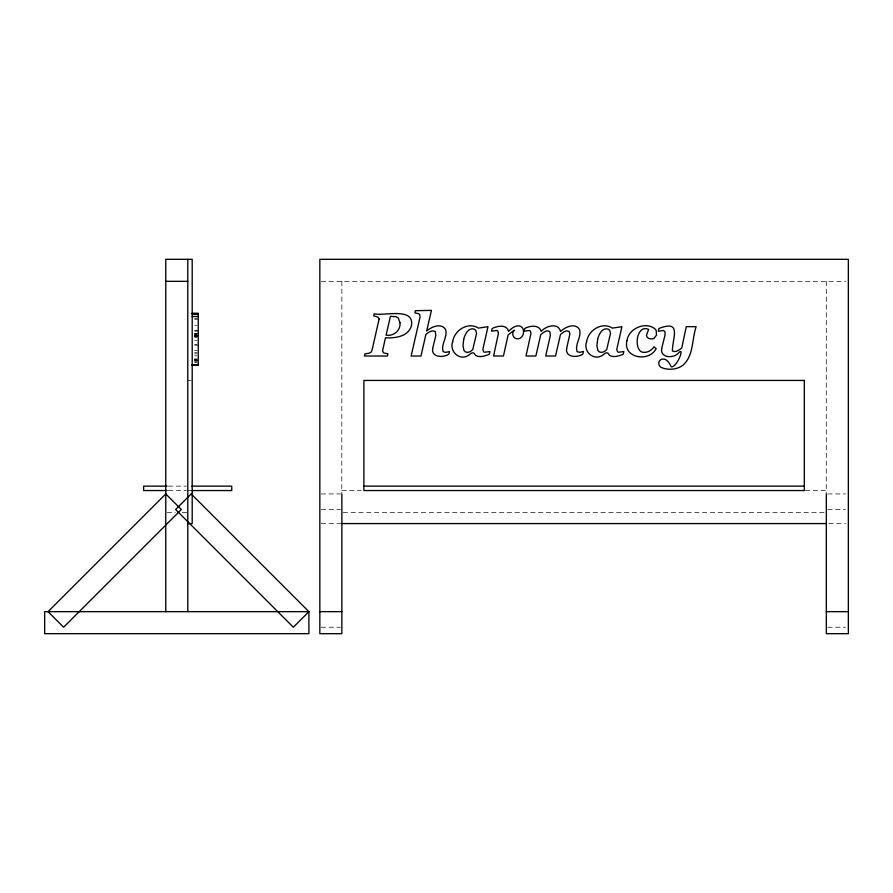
<?xml version="1.0" encoding="UTF-8"?>
<svg xmlns="http://www.w3.org/2000/svg" width="893" height="893" viewBox="0 0 893 893"><rect width="100%" height="100%" fill="white"/><g stroke="black" fill="none" stroke-linecap="round" stroke-linejoin="round"><path stroke-width="0.67" stroke-dasharray="4.46 3.35" d="M321.223 281.34L845.593 281.34M194.618 318.522L197.04 318.522M194.618 319.27L198.246 319.236M194.618 325.275L197.04 325.275M194.618 330.711L198.246 330.711M194.618 331.069L198.246 331.069M194.618 333.301L198.246 333.301M194.618 333.692L197.04 333.692M194.618 334.44L197.04 334.44M194.618 334.708L197.04 334.708M194.618 335.333L198.246 335.333M194.618 335.69L198.246 335.69M194.618 336.047L197.04 336.047M194.618 336.214L198.246 336.214M194.618 336.393L197.04 336.281M194.618 336.639L197.04 336.639M194.618 336.873L197.04 336.873M194.618 337.096L197.04 337.096M194.618 340.311L197.04 340.311M194.618 344.665L197.04 344.665M194.618 345.223L198.246 345.223M194.618 350.592L197.04 350.592M194.618 352.3L197.04 352.3M194.618 353.84L197.04 353.84M194.618 355.838L197.04 355.838M194.618 358.953L197.04 358.953M194.618 359.276L197.04 359.276M194.618 359.544L197.04 359.544M194.618 359.901L197.04 360.002M194.618 360.225L198.246 360.225M194.618 360.783L198.246 360.783M194.618 361.899L197.04 361.899M194.618 362.223L197.04 362.223M187.787 380.44L191.091 380.44M168.431 486.138L186.324 486.138M168.431 490.547L186.414 490.547M187.787 490.547L191.091 490.547M341.785 490.547L361.274 490.547M805.374 490.547L826.248 490.547M321.223 493.941L340.49 493.941M827.711 493.941L845.593 493.941M321.223 509.512L340.49 509.512M827.711 509.512L845.593 509.512M167.147 512.56L175.396 512.56M182.284 512.56L187.787 512.56M343.18 512.56L826.248 512.56M321.234 523.577L340.758 523.577M828.827 523.577L845.559 523.577M321.223 627.232L340.49 627.232M827.711 627.232L845.593 627.232M826.326 281.34L826.248 493.293M341.863 281.34L341.785 493.293"/><path stroke-width="1.34" d="M165.763 281.34L187.787 281.34M192.196 313.242L198.246 313.242L198.246 365.204L192.196 365.204M192.196 313.767L198.246 313.767M192.196 314.102L198.246 314.102M192.196 316.524L198.246 316.524M192.196 364.846L198.246 364.846M192.196 365.047L198.246 365.047M167.047 486.138L143.65 486.138L143.65 490.547L167.047 490.547M191.828 486.138L231.745 486.138L231.745 490.547L191.828 490.547M363.886 486.138L804.303 486.138M187.787 523.577L192.196 523.577L192.196 259.316L165.763 259.316L165.763 611.66M342.153 523.577L826.036 523.577M319.839 611.66L341.863 611.66M826.326 611.66L848.35 611.66M826.326 493.941L826.326 633.684L848.35 633.684L848.35 259.316L319.839 259.316L319.839 633.684L341.863 633.684L341.863 493.941M187.787 259.316L187.787 611.66M432.659 348.504C431.263 357.624 443.386 357.937 448.878 354.13L449.525 351.518L445.864 352.378L443.196 351.719C440.562 344.531 447.873 337.085 445.607 329.606C441.399 322.485 431.464 326.782 426.687 330.99L431.453 310.384L415.424 310.686L414.888 312.885L418.672 313.689L419.743 314.704L420.045 317.149L411.115 356.017L420.971 356.017L425.883 334.507C428.272 332.453 432.167 329.45 435.293 331.593L435.817 335.511L432.659 348.504M566.62 348.527C565.236 357.624 577.336 357.937 582.816 354.13L583.464 351.451L579.803 352.322L577.135 351.697C574.5 344.519 581.823 337.074 579.546 329.606C575.271 322.261 565.113 327.084 560.57 331.47C558.348 322.284 545.723 325.889 541.236 331.381C539.115 324.349 529.984 325.677 524.738 328.49L524.079 331.169L529.359 330.466L530.33 330.946L530.989 333.29L526.01 356.017L535.878 356.017L540.79 334.507C543.201 332.788 546.717 329.305 549.809 331.593L550.367 335.433L545.701 356.017L555.558 356.017L560.48 334.507L564.008 331.794L566.876 330.79L569.198 331.593L569.913 333.826L566.62 348.527M661.668 348.538C660.039 357.747 672.507 358.506 677.754 353.84C685.913 343.984 677.184 367.938 671.179 366.822C669.56 363.016 666.323 357.669 661.423 359.321A4.42 4.42 0 0 0 658.766 363.395L659.19 365.404L660.82 367.269C667.685 370.372 676.381 369.869 682.62 365.483C693.794 356.095 691.807 339.307 696.138 326.704L686.282 326.648L681.75 348.002C679.283 349.81 675.555 353.048 672.418 350.893C672.183 338.782 682.475 319.091 658.945 328.524L658.286 331.203L663.566 330.499L665.062 331.883L664.939 335.444L661.668 348.538M626.986 340.646C622.477 358.104 649.155 362.614 656.143 348.627L654 346.808C651.31 350.982 646.063 353.617 641.196 351.797C633.405 346.551 637.423 324.07 648.631 329.417L646.432 335.433C646.912 338.86 651.243 339.552 653.977 338.469L656.5 335.109L656.098 330.019C647.191 320.487 628.572 327.921 626.986 340.646M452.695 341.572C449.056 351.284 459.348 361.129 468.445 355.414C471.582 352.847 473.39 351.049 475.578 355.403C479.921 357.803 485.066 356.006 489.297 354.231L489.944 351.541L484.665 352.244L483.604 351.764L482.834 349.431L487.98 326.704L478.425 328.111C468.099 321.424 454.358 330.243 452.695 341.572M586.634 341.572C582.995 351.284 593.287 361.129 602.384 355.414C605.521 352.847 607.329 351.049 609.517 355.403C613.859 357.803 619.005 356.006 623.225 354.231L623.883 351.541L618.592 352.244L617.543 351.764L616.762 349.431L621.919 326.704L612.352 328.111C602.038 321.424 588.297 330.243 586.634 341.572M379.123 318.991L372.035 350.201L371.187 352.021L369.412 353.181L365.003 353.84L364.5 356.017L387.462 356.017L387.964 353.84L383.644 352.88L382.55 350.916L385.463 337.811C395.007 338.291 408.012 336.739 411.349 326.101C415.323 306.332 382.874 316.613 374.234 313.744L373.732 315.921L377.851 317.037L379.123 318.991M463.713 339.351L462.998 345.647L463.947 350.469L465.387 351.898L467.664 352.411L470.365 351.585L472.765 349.576L476.572 333.402L475.768 330.343L474.373 329.16C468.245 327.139 464.829 334.641 463.713 339.351M597.64 339.351L596.926 345.647L597.886 350.469L599.326 351.898L601.603 352.411L604.304 351.585L606.704 349.576L610.511 333.402L609.707 330.343L608.312 329.16C602.183 327.139 598.768 334.641 597.64 339.351M498.439 333.29L493.583 356.017L503.44 356.017L508.139 334.931L514.312 330.131C510.249 334.629 514.781 340.88 520.239 338.213C523.89 336.069 524.582 330.678 522.148 327.374C517.56 323.277 511.756 328.088 508.53 331.381C506.755 323.958 497.211 325.967 492.177 328.49L491.53 331.169L496.787 330.466L497.769 330.935L498.439 333.29M399.975 322.719C400.845 330.577 393.567 336.449 386.089 335.165L390.442 316.312L395.967 316.714L398.245 317.908L399.975 322.719M165.763 493.941L48.043 611.66L63.615 627.232L181.335 509.512L165.763 493.941M191.18 493.941L175.608 509.512L293.328 627.232L308.9 611.66L191.18 493.941M804.303 380.44L363.886 380.44L363.886 490.547L804.303 490.547L804.303 380.44M308.9 611.66L44.65 611.66L44.65 633.684L308.9 633.684L308.9 611.66"/></g></svg>
